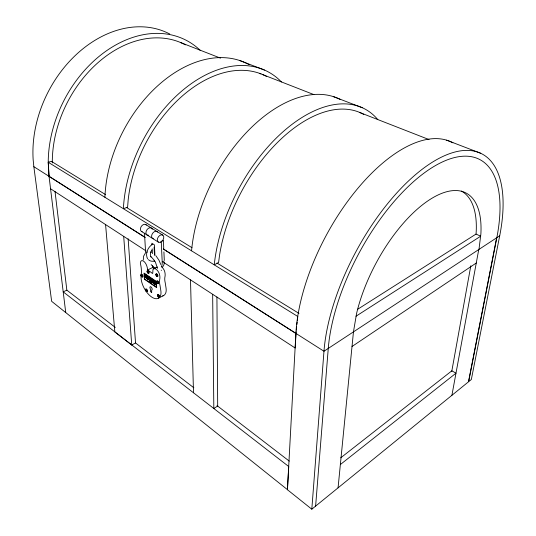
<?xml version="1.0" encoding="UTF-8"?>
<svg xmlns="http://www.w3.org/2000/svg" width="536" height="536" viewBox="0 0 536 536"><rect width="100%" height="100%" fill="white"/><g stroke="black" fill="none" stroke-linecap="round" stroke-linejoin="round"><path stroke-width="0.8" d="M496.631 237.81L468.471 381.84L311.811 509.2L287.437 489.73L295.899 333.392A142.476 67.864 -62 0 1 356.601 189.838A142.476 67.864 -62 0 1 452.887 142.811M287.437 489.73L288.743 466.528L63.201 291.865L66.846 290.164L115.3 327.409M150.194 281.661L149.933 281.326L150.281 281.635M357.505 309.379L476.028 234.078L476.196 231.921A103.997 46.806 -61.9 0 0 461.375 191.071M311.811 509.2L323.972 351.248A146.127 65.338 -61.9 0 1 429.993 163.728A146.127 65.338 -61.9 0 1 499.706 235.786L471.332 379.515L468.658 381.686L496.832 237.676A140.177 62.632 -61.9 0 0 429.966 168.954A140.177 62.632 -61.9 0 0 328.267 348.427L315.617 506.105M338.062 487.861L353.459 331.871L356.581 313.486A104.44 46.485 -61.9 0 1 430.06 199.432A104.44 46.485 -61.9 0 1 480.872 234.038L478.97 249.414M150.951 280.857L151.514 281.869M296.14 331.71L295.169 348.011L163.44 262.251M296.308 330.109L296.656 326.9M296.917 324.488L297.172 322.082M297.346 320.474L297.781 316.468L48.227 162.267A109.592 81.03 -62.9 0 1 104.038 52.548A109.592 81.03 -62.9 0 1 200.116 50.237M154.763 284.033L154.871 283.356L154.991 284.241L153.926 282.753L153.979 283.551L154.234 282.995L154.643 284.006M451.734 371.502L470.822 265.755M451.908 395.307L478.748 249.555M151.835 250.057L150.422 253.448L150.435 255.947L151.072 257.019L150.817 256.771M145.383 253.093L143.601 256.181L143.28 259.906M152.284 244.349C148.271 247.17 145.477 252.496 146.985 257.401M340.36 464.538L455.982 373.203L451.861 370.805L340.735 457.824M352.018 346.497L476.27 263.015M499.706 235.786L323.972 351.248L163.5 249.126M355.991 316.233L480.698 236.202L476.028 234.078M295.899 333.392L163.326 248.979M105.579 224.644L114.845 331.931L131.735 345.01L135.534 342.96L128.144 238.781M158.542 298.137L163.708 295.497M153.577 268.838L157.336 267.015M161.336 266.774A13.38 6.72 64.6 0 0 162.207 261.923L164.318 260.905M147.608 269.963A0.75 0.369 64.2 0 0 148.063 270.499A22.894 11.122 63.5 0 1 152.278 273.333A0.737 0.362 64.1 0 0 152.733 273.166L152.854 271.806A13.132 6.559 63.8 0 1 152.887 270.479A3.893 1.936 64.1 0 1 153.698 268.777A5.789 2.881 64 0 1 156.787 269.809L157.336 270.385A5.789 2.881 64 0 1 159.467 274.218A10.405 5.152 64.1 0 1 159.721 279.336A12.871 6.445 63.4 0 0 160.023 285.534L160.753 290.123A12.254 5.997 63.6 0 1 160.217 296.361A16.824 8.221 63.8 0 1 145.142 289.869A14.358 7.002 63.8 0 1 141.33 280.214A20.576 10.077 63.6 0 1 141.182 274.177A13.487 6.492 64.6 0 0 141.35 269.682A19.323 9.266 64.8 0 0 140.559 264.261A5.461 2.68 64.4 0 1 142.502 260.67A5.461 2.68 64.4 0 1 146.703 265.662A10.197 4.971 64.5 0 1 147.608 269.963L152.847 267.437A10.151 5.005 64.5 0 0 152.639 265.715M146.797 252.181L147.387 252.007M65.74 312.568L49.031 176.337L48.227 162.267L51.409 161.356L105.632 194.655M151.614 281.882L151.514 280.717L151.842 282.09C150.261 280.837 151.675 281.802 151.052 280.904M154.475 261.045C152.365 261.601 149.953 261.226 148.385 259.618M150.395 280.053L150.616 281.266A0.724 0.355 63.9 0 1 150.408 281.119L150.093 280.509A0.884 0.429 63.9 0 1 150.1 280.08L150.797 280.63L150.71 280.201A0.724 0.355 63.9 0 0 150.449 280.02L150.475 280.094M148.619 279.089L148.305 278.914L148.358 279.712L148.666 279.115L149.363 280.402L148.633 279.169M154.877 282.331L154.596 281.487L154.964 282.465L155.072 281.809L154.529 281.367L154.824 282.398M150.248 251.967L151.346 252.329M239.478 60.447L264.523 70.075M333.298 96.587L362.303 107.736M446.609 140.171L480.752 153.303M180.846 42.645L220.524 58.143M259.431 73.332L260.985 73.941M262.54 74.551L313.895 94.604M359.803 112.533L429.055 139.581M126.322 207.358L191.955 247.666M216.926 263.002L298.967 313.386M145.517 277.259L145.785 277.574L145.517 277.199M145.765 224.571L162.73 235.096M141.497 231.465L158.388 242.131M144.981 237.314L49.031 176.304L48.227 162.267M169.738 33.989A107.535 81.284 -63 0 0 76.728 54.136A107.535 81.284 -63 0 0 33.165 159.829L33.842 166.676L145.142 237.448M50.558 188.759L145.913 250.841M154.033 260.891L155.279 261.715M155.849 282.15C156.09 285.346 154.375 279.564 155.795 282.653M152.485 280.341L152.378 279.792L152.512 280.81L152.465 279.946M153.102 280.737L152.995 280.214L153.041 281.172M152.492 280.435L152.854 280.455L152.566 279.919M153.108 280.831L153.557 281.527L153.189 280.348M150.737 279.31C149.658 279.377 151.159 277.708 150.844 279.678M144.934 275.651L144.874 274.693L145.276 274.968M148.097 277.809L148.043 276.844L148.445 277.882C148.673 275.658 149.075 280 148.137 277.246M135.534 342.96L193.844 387.776M217.033 405.598L289.259 461.107M287.49 489.683L51.65 301.319L33.842 166.676M151.279 256.925L154.455 260.536M155.909 255.759L159.025 260.295L160.767 264.503M155.42 262.184L157.484 268.348M55.02 191.412L66.846 290.164M123.702 236.45L131.735 345.01M144.486 233.194L145.537 251.056A13.38 6.72 64.6 0 0 145.691 252.556M149.691 278.063L150.227 278.331M151.949 279.504L150.897 278.881M151.634 279.383L152.003 280.469L151.541 279.229M151.212 279.095L151.259 279.96L151.125 279.042M150.006 278.278L150.053 279.135L149.919 278.218M151.963 244.831L151.876 243.23L154.395 244.838L154.944 255.283M152.177 248.845L152.438 253.655M154.08 247.143L154.495 255.156M162.207 261.923L161.242 241.381L163.386 240.389L163.761 248.597M163.909 251.88L164.284 260.087M190.494 279.866L193.496 392.767M212.658 294.291L213.824 408.506L217.69 406.02L216.926 297.024M52.3 162.917A105.23 77.767 -62.9 0 1 97.713 62.9A105.23 77.767 -62.9 0 1 185.476 44.877M155.453 268.147A13.38 6.72 64.6 0 1 151.179 264.596M147.621 258.901A13.38 6.72 64.6 0 1 147.166 257.843M164.311 262.318A13.36 6.74 64.6 0 1 162.207 267.176M142.201 231.713A4.054 2.814 -57.2 0 1 141.203 226.581A4.054 2.814 -57.2 0 1 146.315 225.06M148.552 235.217A4.08 2.807 -57.2 0 1 145.959 232.637A4.08 2.807 -57.2 0 1 148.72 228.169A4.08 2.807 -57.2 0 1 152.258 229.214M153.383 238.775A4.107 2.801 -57.3 0 1 152.418 233.609A4.107 2.801 -57.3 0 1 157.544 232.028M104.922 197.268A117.176 79.496 -62.6 0 1 156.981 86.47A117.176 79.496 -62.6 0 1 249.16 64.689M281.447 81.975A119.629 78.805 -62.5 0 0 184.954 88.427A119.629 78.805 -62.5 0 0 123.401 208.685L127.595 207.224L128.164 200.049A114.858 75.623 -62.5 0 1 181.155 97.016A114.858 75.623 -62.5 0 1 266.486 76.4M191.56 250.801A128.613 75.455 -62.2 0 1 248.61 130.241A128.613 75.455 -62.2 0 1 340.286 99.468M377.8 119.608A131.575 74.062 -62.2 0 0 282.834 131.936A131.575 74.062 -62.2 0 0 214.253 264.817L218.567 262.627L219.546 255.243A126.315 71.06 -62.2 0 1 278.62 141.343A126.315 71.06 -62.2 0 1 363.743 114.416M161.504 266.774A5.762 2.894 64 0 1 162.066 267.243L162.616 267.819A5.762 2.894 64 0 1 164.733 271.625A10.358 5.186 64.1 0 1 164.967 276.73A12.81 6.486 63.3 0 0 165.249 282.914L165.966 287.49A12.201 6.037 63.6 0 1 165.396 293.715A16.75 8.274 63.8 0 1 162.629 295.946M154.69 268.724A22.787 11.196 63.5 0 0 153.303 267.973A0.75 0.375 64.2 0 1 152.847 267.437M161.483 270.144A2.023 1.193 -1.5 0 1 161.229 270.425M156.184 275.062A1.461 0.724 63.9 0 1 156.726 273.836A1.461 0.724 63.9 0 1 157.906 275.692A1.461 0.724 63.9 0 1 156.948 276.268M156.713 276.033A1.461 0.724 63.9 0 1 156.499 275.745M156.907 281.212A1.454 0.717 63.7 0 1 157.979 281.259A1.454 0.717 63.7 0 1 158.683 283.068A1.454 0.717 63.7 0 1 157.731 283.336M157.282 282.807A1.454 0.717 63.7 0 1 156.968 282.13M141.209 275.216A1.42 0.69 64.2 0 1 141.866 274.392A1.42 0.69 64.2 0 1 142.918 276.06A1.42 0.69 64.2 0 1 142.261 276.877M141.806 276.502A1.42 0.69 64.2 0 1 141.424 275.893M157.805 295.725A1.441 0.704 63.3 0 1 158.576 294.693A1.441 0.704 63.3 0 1 159.44 296.924A1.441 0.704 63.3 0 1 157.939 296.073M151.32 282.526L151.547 283.484L151.835 283.236A1.266 0.616 63.8 0 0 151.789 282.78L151.433 282.244L151.192 282.519A1.3 0.636 63.8 0 0 151.226 282.908L151.634 283.444L151.326 282.452M147.152 276.918C146.804 277.28 146.877 276.596 146.844 276.02A0.784 0.382 64 0 1 147.092 276.241L146.77 276.14L147.152 276.918M149.578 280.576L149.578 280.542M149.665 278.626L149.263 278.586L149.363 277.735A0.791 0.389 64 0 1 149.611 277.95L149.283 277.856L149.665 278.626M149.477 281.809C149.946 283.149 149.068 279.276 149.477 281.809M150.368 282.385C149.269 282.465 150.167 280.1 150.368 282.385M152.418 281.46L152.546 282.572L152.418 281.46M154.361 281.822C153.966 282.171 154.134 281.521 154.053 280.924A0.791 0.389 63.8 0 1 154.308 281.145L153.979 281.045L154.361 281.822M146.482 278.07L146.167 277.521L146.482 278.07M151.078 282.867C149.919 282.807 150.978 280.71 151.078 282.867M148.104 279.176L147.789 278.626L148.104 279.176M145.993 277.608C146.288 279.403 147.018 277.192 145.993 277.608M147.614 278.713C147.909 280.509 148.639 278.298 147.614 278.713M155.065 284.087C155.976 285.34 155.112 282.693 155.072 284.053M153.182 282.64L152.867 282.09L153.182 282.64M152.686 282.177C152.981 283.98 153.732 281.762 152.686 282.177M147.045 278.184L147.467 279.068L147.045 278.184M149.913 282.016L150.214 282.459L149.933 281.956M150.616 282.499L150.918 282.941L150.616 282.499M150.904 282.144L150.636 281.809L150.904 282.144M145.959 275.98L145.551 275.29L145.959 275.98M147.822 277.246L147.413 276.556L147.822 277.246M153.872 282.76C153.597 283.819 153.075 282.171 153.872 282.76M145.397 275.303C145.504 277.286 146.676 275.209 145.397 275.303M147.253 276.569C147.367 278.553 148.539 276.476 147.253 276.569M146.784 278.512L146.643 277.4L146.784 278.512M152.003 282.07L151.882 281.36L152.003 282.07M145.437 277.588C145.645 278.063 145.484 276.328 145.859 276.911L145.296 276.522L145.437 277.588M150.562 278.673L150.71 279.196L150.562 278.673M49.466 176.177L49.031 176.337L49.466 176.177M156.338 281.454L144.023 273.099L144.398 279.223L156.659 287.631L156.338 281.454M156.023 281.668L144.372 273.755L144.693 279.015L156.304 286.968L156.023 281.668M146.261 275.638L146.636 276.81L146.261 275.638M153.711 280.703L153.758 281.661L153.711 280.703M151.675 292.455L150.529 291.624L150.442 289.072A1.802 0.878 63.6 0 1 150.201 286.773A1.802 0.878 63.6 0 1 151.902 288.113A1.802 0.878 63.6 0 1 151.655 290.03L151.675 292.455M160.706 242.105A4.134 2.794 -57.4 0 0 163.272 235.585A4.134 2.794 -57.4 0 0 157.671 238.138A4.134 2.794 -57.4 0 0 160.706 242.105M147.333 271.524A1.441 0.71 64.2 0 0 148.807 273.253A1.441 0.71 64.2 0 0 148.472 271.062A1.441 0.71 64.2 0 0 147.333 271.524M147.065 271.651A1.441 0.71 64.2 0 0 148.546 273.38A1.441 0.71 64.2 0 0 148.204 271.189A1.441 0.71 64.2 0 0 147.065 271.651M145.725 289.829A1.414 0.683 63.6 0 0 147.172 291.55A1.414 0.683 63.6 0 0 146.837 289.427A1.414 0.683 63.6 0 0 145.725 289.829M145.464 289.956A1.414 0.683 63.6 0 0 146.918 291.678A1.414 0.683 63.6 0 0 146.583 289.554A1.414 0.683 63.6 0 0 145.464 289.956M155.835 274.841A1.461 0.724 63.9 0 0 157.343 276.596A1.461 0.724 63.9 0 0 157.014 274.385A1.461 0.724 63.9 0 0 155.835 274.841M156.626 281.916A1.454 0.717 63.7 0 0 158.127 283.671A1.454 0.717 63.7 0 0 157.798 281.48A1.454 0.717 63.7 0 0 156.626 281.916M140.948 275.337A1.42 0.69 64.2 0 0 142.395 277.052A1.42 0.69 64.2 0 0 142.053 274.894A1.42 0.69 64.2 0 0 140.948 275.337M157.47 295.517A1.441 0.704 63.3 0 0 158.951 297.272A1.441 0.704 63.3 0 0 158.629 295.122A1.441 0.704 63.3 0 0 157.47 295.517"/></g></svg>
